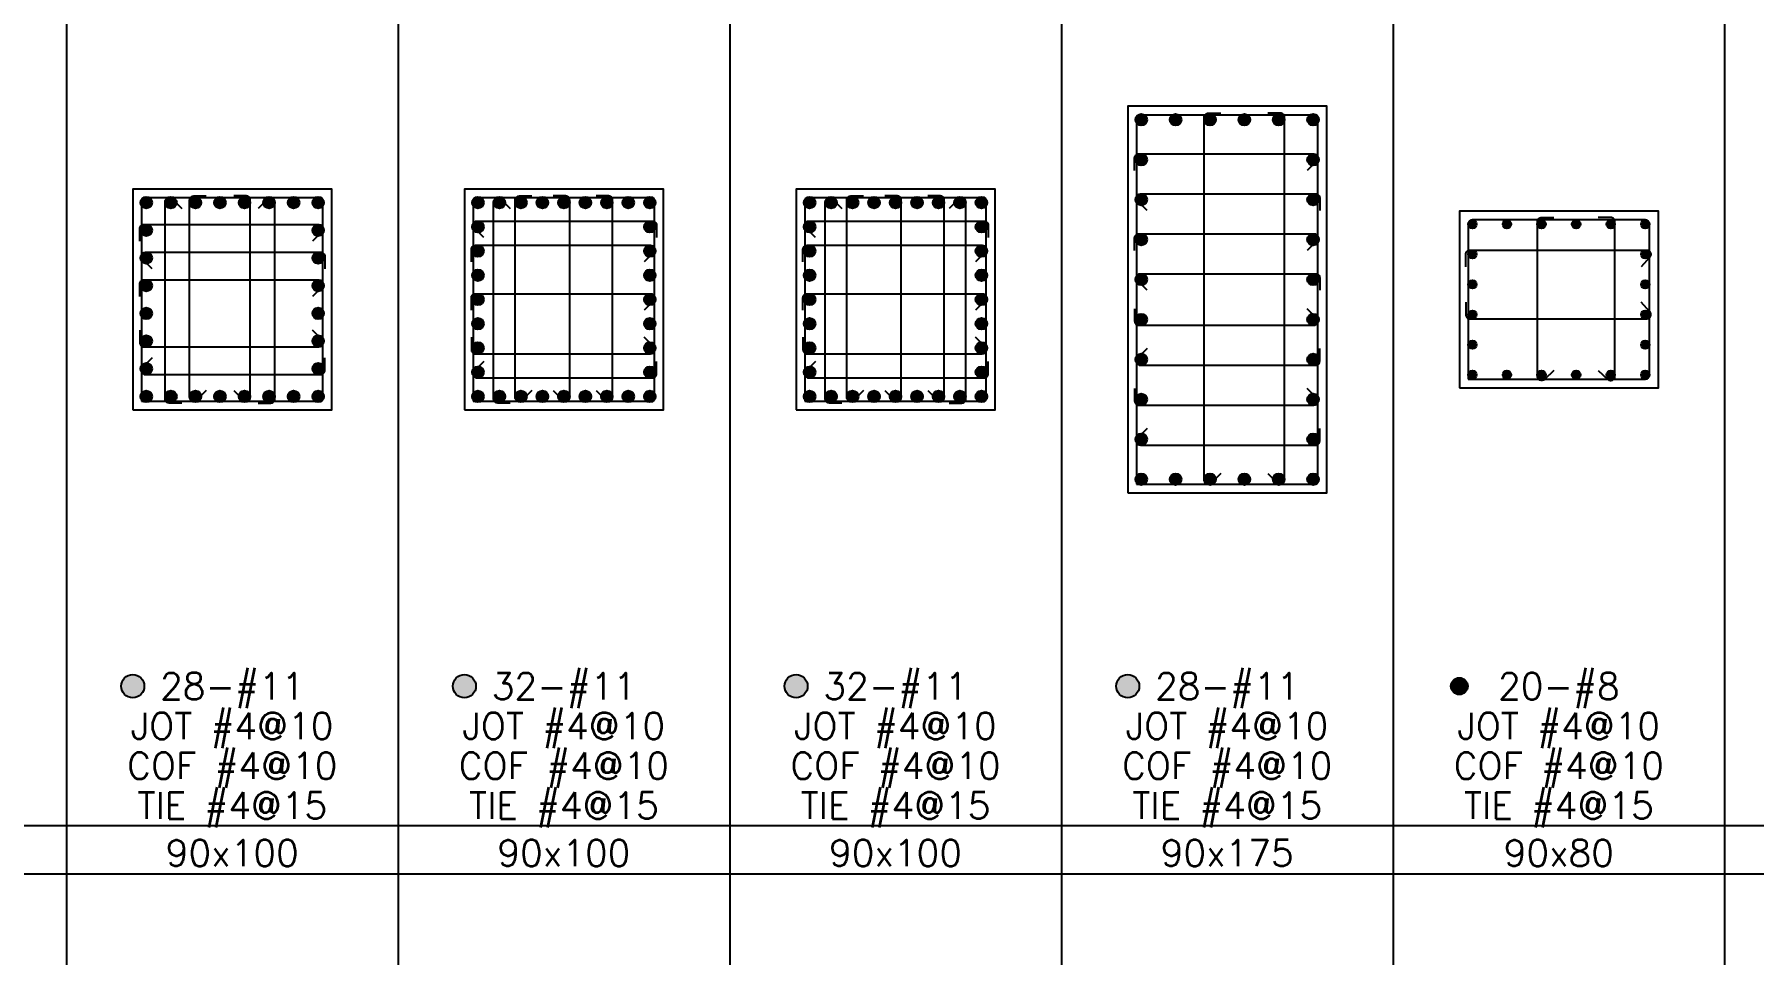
# Model space of a CAD drawing. Header units: millimetres. Extents: x 0 to 31920, y -6088 to 2522.
# Drawn here: x 1621 to 2398, y 416 to 833 of the extents above; entities that cross this region are included whole.
import ezdxf
from ezdxf.enums import TextEntityAlignment as Align

# ---------------------------------------------------------------- set-up
doc = ezdxf.new("R2010")
doc.units = ezdxf.units.MM
doc.header["$MEASUREMENT"] = 0
for name, color, linetype in [('S-RC', 130, 'Continuous'), ('S-REINF', 6, 'Continuous'), ('S-REINFD', 201, 'Continuous'), ('S-STUD', 1, 'Continuous'), ('S-TEXT', 2, 'Continuous')]:
    doc.layers.add(name, color=color, linetype=linetype)
doc.styles.add('CS4', font='romans.shx', dxfattribs={"width": 0.8, "bigfont": 'lsp.shx'})

msp = doc.modelspace()

# ---------------------------------------------------------------- hatches: boundary and pattern name
at = {"layer": 'S-REINFD'}
h = msp.add_hatch(color=256, dxfattribs=at)
edge = h.paths.add_edge_path()
edge.add_arc((2121.14, 794.36), 2.62, 0, 360)
h = msp.add_hatch(color=256, dxfattribs=at)
edge = h.paths.add_edge_path()
edge.add_arc((2136.69, 794.36), 2.62, 0, 360)
h = msp.add_hatch(color=256, dxfattribs=at)
edge = h.paths.add_edge_path()
edge.add_arc((2152.23, 794.36), 2.62, 0, 360)
h = msp.add_hatch(color=256, dxfattribs=at)
edge = h.paths.add_edge_path()
edge.add_arc((2167.77, 794.36), 2.62, 0, 360)
h = msp.add_hatch(color=256, dxfattribs=at)
edge = h.paths.add_edge_path()
edge.add_arc((2183.31, 794.36), 2.62, 0, 360)
h = msp.add_hatch(color=256, dxfattribs=at)
edge = h.paths.add_edge_path()
edge.add_arc((2198.86, 794.36), 2.62, 0, 360)
h = msp.add_hatch(color=256, dxfattribs=at)
edge = h.paths.add_edge_path()
edge.add_arc((2121.14, 776.28), 2.62, 0, 360)
h = msp.add_hatch(color=256, dxfattribs=at)
edge = h.paths.add_edge_path()
edge.add_arc((2198.86, 776.28), 2.62, 0, 360)
h = msp.add_hatch(color=256, dxfattribs=at)
edge = h.paths.add_edge_path()
edge.add_arc((1671.14, 756.86), 2.62, 0, 360)
h = msp.add_hatch(color=256, dxfattribs=at)
edge = h.paths.add_edge_path()
edge.add_arc((1682.25, 756.86), 2.62, 0, 360)
h = msp.add_hatch(color=256, dxfattribs=at)
edge = h.paths.add_edge_path()
edge.add_arc((1693.35, 756.86), 2.62, 0, 360)
h = msp.add_hatch(color=256, dxfattribs=at)
edge = h.paths.add_edge_path()
edge.add_arc((1704.45, 756.86), 2.62, 0, 360)
h = msp.add_hatch(color=256, dxfattribs=at)
edge = h.paths.add_edge_path()
edge.add_arc((1715.55, 756.86), 2.62, 0, 360)
h = msp.add_hatch(color=256, dxfattribs=at)
edge = h.paths.add_edge_path()
edge.add_arc((1726.65, 756.86), 2.62, 0, 360)
h = msp.add_hatch(color=256, dxfattribs=at)
edge = h.paths.add_edge_path()
edge.add_arc((1737.75, 756.86), 2.62, 0, 360)
h = msp.add_hatch(color=256, dxfattribs=at)
edge = h.paths.add_edge_path()
edge.add_arc((1748.86, 756.86), 2.62, 0, 360)
h = msp.add_hatch(color=256, dxfattribs=at)
edge = h.paths.add_edge_path()
edge.add_arc((1821.14, 756.86), 2.62, 0, 360)
h = msp.add_hatch(color=256, dxfattribs=at)
edge = h.paths.add_edge_path()
edge.add_arc((1830.86, 756.86), 2.62, 0, 360)
h = msp.add_hatch(color=256, dxfattribs=at)
edge = h.paths.add_edge_path()
edge.add_arc((1840.57, 756.86), 2.62, 0, 360)
h = msp.add_hatch(color=256, dxfattribs=at)
edge = h.paths.add_edge_path()
edge.add_arc((1850.29, 756.86), 2.62, 0, 360)
h = msp.add_hatch(color=256, dxfattribs=at)
edge = h.paths.add_edge_path()
edge.add_arc((1860, 756.86), 2.62, 0, 360)
h = msp.add_hatch(color=256, dxfattribs=at)
edge = h.paths.add_edge_path()
edge.add_arc((1869.71, 756.86), 2.62, 0, 360)
h = msp.add_hatch(color=256, dxfattribs=at)
edge = h.paths.add_edge_path()
edge.add_arc((1879.43, 756.86), 2.62, 0, 360)
h = msp.add_hatch(color=256, dxfattribs=at)
edge = h.paths.add_edge_path()
edge.add_arc((1889.14, 756.86), 2.62, 0, 360)
h = msp.add_hatch(color=256, dxfattribs=at)
edge = h.paths.add_edge_path()
edge.add_arc((1898.86, 756.86), 2.62, 0, 360)
h = msp.add_hatch(color=256, dxfattribs=at)
edge = h.paths.add_edge_path()
edge.add_arc((1971.14, 756.86), 2.62, 0, 360)
h = msp.add_hatch(color=256, dxfattribs=at)
edge = h.paths.add_edge_path()
edge.add_arc((1980.86, 756.86), 2.62, 0, 360)
h = msp.add_hatch(color=256, dxfattribs=at)
edge = h.paths.add_edge_path()
edge.add_arc((1990.57, 756.86), 2.62, 0, 360)
h = msp.add_hatch(color=256, dxfattribs=at)
edge = h.paths.add_edge_path()
edge.add_arc((2000.29, 756.86), 2.62, 0, 360)
h = msp.add_hatch(color=256, dxfattribs=at)
edge = h.paths.add_edge_path()
edge.add_arc((2010, 756.86), 2.62, 0, 360)
h = msp.add_hatch(color=256, dxfattribs=at)
edge = h.paths.add_edge_path()
edge.add_arc((2019.71, 756.86), 2.62, 0, 360)
h = msp.add_hatch(color=256, dxfattribs=at)
edge = h.paths.add_edge_path()
edge.add_arc((2029.43, 756.86), 2.62, 0, 360)
h = msp.add_hatch(color=256, dxfattribs=at)
edge = h.paths.add_edge_path()
edge.add_arc((2039.14, 756.86), 2.62, 0, 360)
h = msp.add_hatch(color=256, dxfattribs=at)
edge = h.paths.add_edge_path()
edge.add_arc((2048.86, 756.86), 2.62, 0, 360)
h = msp.add_hatch(color=256, dxfattribs=at)
edge = h.paths.add_edge_path()
edge.add_arc((2121.14, 758.2), 2.62, 0, 360)
h = msp.add_hatch(color=256, dxfattribs=at)
edge = h.paths.add_edge_path()
edge.add_arc((2198.86, 758.2), 2.62, 0, 360)
h = msp.add_hatch(color=256, dxfattribs=at)
edge = h.paths.add_edge_path()
edge.add_arc((1671.14, 744.33), 2.62, 0, 360)
h = msp.add_hatch(color=256, dxfattribs=at)
edge = h.paths.add_edge_path()
edge.add_arc((1748.86, 744.33), 2.62, 0, 360)
h = msp.add_hatch(color=256, dxfattribs=at)
edge = h.paths.add_edge_path()
edge.add_arc((1821.14, 745.89), 2.62, 0, 360)
h = msp.add_hatch(color=256, dxfattribs=at)
edge = h.paths.add_edge_path()
edge.add_arc((1898.86, 745.89), 2.62, 0, 360)
h = msp.add_hatch(color=256, dxfattribs=at)
edge = h.paths.add_edge_path()
edge.add_arc((1971.14, 745.89), 2.62, 0, 360)
h = msp.add_hatch(color=256, dxfattribs=at)
edge = h.paths.add_edge_path()
edge.add_arc((2048.86, 745.89), 2.62, 0, 360)
h = msp.add_hatch(color=256, dxfattribs=at)
edge = h.paths.add_edge_path()
edge.add_arc((2270.91, 747.1), 1.91, 0, 360)
h = msp.add_hatch(color=256, dxfattribs=at)
edge = h.paths.add_edge_path()
edge.add_arc((2286.54, 747.1), 1.91, 0, 360)
h = msp.add_hatch(color=256, dxfattribs=at)
edge = h.paths.add_edge_path()
edge.add_arc((2302.18, 747.1), 1.91, 0, 360)
h = msp.add_hatch(color=256, dxfattribs=at)
edge = h.paths.add_edge_path()
edge.add_arc((2317.82, 747.1), 1.91, 0, 360)
h = msp.add_hatch(color=256, dxfattribs=at)
edge = h.paths.add_edge_path()
edge.add_arc((2333.46, 747.1), 1.91, 0, 360)
h = msp.add_hatch(color=256, dxfattribs=at)
edge = h.paths.add_edge_path()
edge.add_arc((2349.09, 747.1), 1.91, 0, 360)
h = msp.add_hatch(color=256, dxfattribs=at)
edge = h.paths.add_edge_path()
edge.add_arc((2121.14, 740.12), 2.62, 0, 360)
h = msp.add_hatch(color=256, dxfattribs=at)
edge = h.paths.add_edge_path()
edge.add_arc((2198.86, 740.12), 2.62, 0, 360)
h = msp.add_hatch(color=256, dxfattribs=at)
edge = h.paths.add_edge_path()
edge.add_arc((1671.14, 731.8), 2.62, 0, 360)
h = msp.add_hatch(color=256, dxfattribs=at)
edge = h.paths.add_edge_path()
edge.add_arc((1748.86, 731.8), 2.62, 0, 360)
h = msp.add_hatch(color=256, dxfattribs=at)
edge = h.paths.add_edge_path()
edge.add_arc((1821.14, 734.93), 2.62, 0, 360)
h = msp.add_hatch(color=256, dxfattribs=at)
edge = h.paths.add_edge_path()
edge.add_arc((1898.86, 734.93), 2.62, 0, 360)
h = msp.add_hatch(color=256, dxfattribs=at)
edge = h.paths.add_edge_path()
edge.add_arc((1971.14, 734.93), 2.62, 0, 360)
h = msp.add_hatch(color=256, dxfattribs=at)
edge = h.paths.add_edge_path()
edge.add_arc((2048.86, 734.93), 2.62, 0, 360)
h = msp.add_hatch(color=256, dxfattribs=at)
edge = h.paths.add_edge_path()
edge.add_arc((2270.91, 733.46), 1.91, 0, 360)
h = msp.add_hatch(color=256, dxfattribs=at)
edge = h.paths.add_edge_path()
edge.add_arc((2349.09, 733.46), 1.91, 0, 360)
h = msp.add_hatch(color=256, dxfattribs=at)
edge = h.paths.add_edge_path()
edge.add_arc((1821.14, 723.96), 2.62, 0, 360)
h = msp.add_hatch(color=256, dxfattribs=at)
edge = h.paths.add_edge_path()
edge.add_arc((1898.86, 723.96), 2.62, 0, 360)
h = msp.add_hatch(color=256, dxfattribs=at)
edge = h.paths.add_edge_path()
edge.add_arc((1971.14, 723.96), 2.62, 0, 360)
h = msp.add_hatch(color=256, dxfattribs=at)
edge = h.paths.add_edge_path()
edge.add_arc((2048.86, 723.96), 2.62, 0, 360)
h = msp.add_hatch(color=256, dxfattribs=at)
edge = h.paths.add_edge_path()
edge.add_arc((2121.14, 722.04), 2.62, 0, 360)
h = msp.add_hatch(color=256, dxfattribs=at)
edge = h.paths.add_edge_path()
edge.add_arc((2198.86, 722.04), 2.62, 0, 360)
h = msp.add_hatch(color=256, dxfattribs=at)
edge = h.paths.add_edge_path()
edge.add_arc((1671.14, 719.27), 2.62, 0, 360)
h = msp.add_hatch(color=256, dxfattribs=at)
edge = h.paths.add_edge_path()
edge.add_arc((1748.86, 719.27), 2.62, 0, 360)
h = msp.add_hatch(color=256, dxfattribs=at)
edge = h.paths.add_edge_path()
edge.add_arc((1821.14, 713), 2.62, 0, 360)
h = msp.add_hatch(color=256, dxfattribs=at)
edge = h.paths.add_edge_path()
edge.add_arc((1898.86, 713), 2.62, 0, 360)
h = msp.add_hatch(color=256, dxfattribs=at)
edge = h.paths.add_edge_path()
edge.add_arc((1971.14, 713), 2.62, 0, 360)
h = msp.add_hatch(color=256, dxfattribs=at)
edge = h.paths.add_edge_path()
edge.add_arc((2048.86, 713), 2.62, 0, 360)
h = msp.add_hatch(color=256, dxfattribs=at)
edge = h.paths.add_edge_path()
edge.add_arc((2270.91, 719.82), 1.91, 0, 360)
h = msp.add_hatch(color=256, dxfattribs=at)
edge = h.paths.add_edge_path()
edge.add_arc((2349.09, 719.82), 1.91, 0, 360)
h = msp.add_hatch(color=256, dxfattribs=at)
edge = h.paths.add_edge_path()
edge.add_arc((1671.14, 706.73), 2.62, 0, 360)
h = msp.add_hatch(color=256, dxfattribs=at)
edge = h.paths.add_edge_path()
edge.add_arc((1748.86, 706.73), 2.62, 0, 360)
h = msp.add_hatch(color=256, dxfattribs=at)
edge = h.paths.add_edge_path()
edge.add_arc((2270.91, 706.18), 1.91, 0, 360)
h = msp.add_hatch(color=256, dxfattribs=at)
edge = h.paths.add_edge_path()
edge.add_arc((2349.09, 706.18), 1.91, 0, 360)
h = msp.add_hatch(color=256, dxfattribs=at)
edge = h.paths.add_edge_path()
edge.add_arc((1821.14, 702.04), 2.62, 0, 360)
h = msp.add_hatch(color=256, dxfattribs=at)
edge = h.paths.add_edge_path()
edge.add_arc((1898.86, 702.04), 2.62, 0, 360)
h = msp.add_hatch(color=256, dxfattribs=at)
edge = h.paths.add_edge_path()
edge.add_arc((1971.14, 702.04), 2.62, 0, 360)
h = msp.add_hatch(color=256, dxfattribs=at)
edge = h.paths.add_edge_path()
edge.add_arc((2048.86, 702.04), 2.62, 0, 360)
h = msp.add_hatch(color=256, dxfattribs=at)
edge = h.paths.add_edge_path()
edge.add_arc((2121.14, 703.96), 2.62, 0, 360)
h = msp.add_hatch(color=256, dxfattribs=at)
edge = h.paths.add_edge_path()
edge.add_arc((2198.86, 703.96), 2.62, 0, 360)
h = msp.add_hatch(color=256, dxfattribs=at)
edge = h.paths.add_edge_path()
edge.add_arc((1671.14, 694.2), 2.62, 0, 360)
h = msp.add_hatch(color=256, dxfattribs=at)
edge = h.paths.add_edge_path()
edge.add_arc((1748.86, 694.2), 2.62, 0, 360)
h = msp.add_hatch(color=256, dxfattribs=at)
edge = h.paths.add_edge_path()
edge.add_arc((1821.14, 691.07), 2.62, 0, 360)
h = msp.add_hatch(color=256, dxfattribs=at)
edge = h.paths.add_edge_path()
edge.add_arc((1898.86, 691.07), 2.62, 0, 360)
h = msp.add_hatch(color=256, dxfattribs=at)
edge = h.paths.add_edge_path()
edge.add_arc((1971.14, 691.07), 2.62, 0, 360)
h = msp.add_hatch(color=256, dxfattribs=at)
edge = h.paths.add_edge_path()
edge.add_arc((2048.86, 691.07), 2.62, 0, 360)
h = msp.add_hatch(color=256, dxfattribs=at)
edge = h.paths.add_edge_path()
edge.add_arc((2270.91, 692.54), 1.91, 0, 360)
h = msp.add_hatch(color=256, dxfattribs=at)
edge = h.paths.add_edge_path()
edge.add_arc((2349.09, 692.54), 1.91, 0, 360)
h = msp.add_hatch(color=256, dxfattribs=at)
edge = h.paths.add_edge_path()
edge.add_arc((1671.14, 681.67), 2.62, 0, 360)
h = msp.add_hatch(color=256, dxfattribs=at)
edge = h.paths.add_edge_path()
edge.add_arc((1748.86, 681.67), 2.62, 0, 360)
h = msp.add_hatch(color=256, dxfattribs=at)
edge = h.paths.add_edge_path()
edge.add_arc((2121.14, 685.88), 2.62, 0, 360)
h = msp.add_hatch(color=256, dxfattribs=at)
edge = h.paths.add_edge_path()
edge.add_arc((2198.86, 685.88), 2.62, 0, 360)
h = msp.add_hatch(color=256, dxfattribs=at)
edge = h.paths.add_edge_path()
edge.add_arc((1821.14, 680.11), 2.62, 0, 360)
h = msp.add_hatch(color=256, dxfattribs=at)
edge = h.paths.add_edge_path()
edge.add_arc((1898.86, 680.11), 2.62, 0, 360)
h = msp.add_hatch(color=256, dxfattribs=at)
edge = h.paths.add_edge_path()
edge.add_arc((1971.14, 680.11), 2.62, 0, 360)
h = msp.add_hatch(color=256, dxfattribs=at)
edge = h.paths.add_edge_path()
edge.add_arc((2048.86, 680.11), 2.62, 0, 360)
h = msp.add_hatch(color=256, dxfattribs=at)
edge = h.paths.add_edge_path()
edge.add_arc((2270.91, 678.91), 1.91, 0, 360)
h = msp.add_hatch(color=256, dxfattribs=at)
edge = h.paths.add_edge_path()
edge.add_arc((2286.54, 678.91), 1.91, 0, 360)
h = msp.add_hatch(color=256, dxfattribs=at)
edge = h.paths.add_edge_path()
edge.add_arc((2302.18, 678.91), 1.91, 0, 360)
h = msp.add_hatch(color=256, dxfattribs=at)
edge = h.paths.add_edge_path()
edge.add_arc((2317.82, 678.91), 1.91, 0, 360)
h = msp.add_hatch(color=256, dxfattribs=at)
edge = h.paths.add_edge_path()
edge.add_arc((2333.46, 678.91), 1.91, 0, 360)
h = msp.add_hatch(color=256, dxfattribs=at)
edge = h.paths.add_edge_path()
edge.add_arc((2349.09, 678.91), 1.91, 0, 360)
h = msp.add_hatch(color=256, dxfattribs=at)
edge = h.paths.add_edge_path()
edge.add_arc((1671.14, 669.14), 2.62, 0, 360)
h = msp.add_hatch(color=256, dxfattribs=at)
edge = h.paths.add_edge_path()
edge.add_arc((1682.25, 669.14), 2.62, 0, 360)
h = msp.add_hatch(color=256, dxfattribs=at)
edge = h.paths.add_edge_path()
edge.add_arc((1693.35, 669.14), 2.62, 0, 360)
h = msp.add_hatch(color=256, dxfattribs=at)
edge = h.paths.add_edge_path()
edge.add_arc((1704.45, 669.14), 2.62, 0, 360)
h = msp.add_hatch(color=256, dxfattribs=at)
edge = h.paths.add_edge_path()
edge.add_arc((1715.55, 669.14), 2.62, 0, 360)
h = msp.add_hatch(color=256, dxfattribs=at)
edge = h.paths.add_edge_path()
edge.add_arc((1726.65, 669.14), 2.62, 0, 360)
h = msp.add_hatch(color=256, dxfattribs=at)
edge = h.paths.add_edge_path()
edge.add_arc((1737.75, 669.14), 2.62, 0, 360)
h = msp.add_hatch(color=256, dxfattribs=at)
edge = h.paths.add_edge_path()
edge.add_arc((1748.86, 669.14), 2.62, 0, 360)
h = msp.add_hatch(color=256, dxfattribs=at)
edge = h.paths.add_edge_path()
edge.add_arc((1821.14, 669.14), 2.62, 0, 360)
h = msp.add_hatch(color=256, dxfattribs=at)
edge = h.paths.add_edge_path()
edge.add_arc((1830.86, 669.14), 2.62, 0, 360)
h = msp.add_hatch(color=256, dxfattribs=at)
edge = h.paths.add_edge_path()
edge.add_arc((1840.57, 669.14), 2.62, 0, 360)
h = msp.add_hatch(color=256, dxfattribs=at)
edge = h.paths.add_edge_path()
edge.add_arc((1850.29, 669.14), 2.62, 0, 360)
h = msp.add_hatch(color=256, dxfattribs=at)
edge = h.paths.add_edge_path()
edge.add_arc((1860, 669.14), 2.62, 0, 360)
h = msp.add_hatch(color=256, dxfattribs=at)
edge = h.paths.add_edge_path()
edge.add_arc((1869.71, 669.14), 2.62, 0, 360)
h = msp.add_hatch(color=256, dxfattribs=at)
edge = h.paths.add_edge_path()
edge.add_arc((1879.43, 669.14), 2.62, 0, 360)
h = msp.add_hatch(color=256, dxfattribs=at)
edge = h.paths.add_edge_path()
edge.add_arc((1889.14, 669.14), 2.62, 0, 360)
h = msp.add_hatch(color=256, dxfattribs=at)
edge = h.paths.add_edge_path()
edge.add_arc((1898.86, 669.14), 2.62, 0, 360)
h = msp.add_hatch(color=256, dxfattribs=at)
edge = h.paths.add_edge_path()
edge.add_arc((1971.14, 669.14), 2.62, 0, 360)
h = msp.add_hatch(color=256, dxfattribs=at)
edge = h.paths.add_edge_path()
edge.add_arc((1980.86, 669.14), 2.62, 0, 360)
h = msp.add_hatch(color=256, dxfattribs=at)
edge = h.paths.add_edge_path()
edge.add_arc((1990.57, 669.14), 2.62, 0, 360)
h = msp.add_hatch(color=256, dxfattribs=at)
edge = h.paths.add_edge_path()
edge.add_arc((2000.29, 669.14), 2.62, 0, 360)
h = msp.add_hatch(color=256, dxfattribs=at)
edge = h.paths.add_edge_path()
edge.add_arc((2010, 669.14), 2.62, 0, 360)
h = msp.add_hatch(color=256, dxfattribs=at)
edge = h.paths.add_edge_path()
edge.add_arc((2019.71, 669.14), 2.62, 0, 360)
h = msp.add_hatch(color=256, dxfattribs=at)
edge = h.paths.add_edge_path()
edge.add_arc((2029.43, 669.14), 2.62, 0, 360)
h = msp.add_hatch(color=256, dxfattribs=at)
edge = h.paths.add_edge_path()
edge.add_arc((2039.14, 669.14), 2.62, 0, 360)
h = msp.add_hatch(color=256, dxfattribs=at)
edge = h.paths.add_edge_path()
edge.add_arc((2048.86, 669.14), 2.62, 0, 360)
h = msp.add_hatch(color=256, dxfattribs=at)
edge = h.paths.add_edge_path()
edge.add_arc((2121.14, 667.8), 2.62, 0, 360)
h = msp.add_hatch(color=256, dxfattribs=at)
edge = h.paths.add_edge_path()
edge.add_arc((2198.86, 667.8), 2.62, 0, 360)
h = msp.add_hatch(color=256, dxfattribs=at)
edge = h.paths.add_edge_path()
edge.add_arc((2121.14, 649.72), 2.62, 0, 360)
h = msp.add_hatch(color=256, dxfattribs=at)
edge = h.paths.add_edge_path()
edge.add_arc((2198.86, 649.72), 2.62, 0, 360)
h = msp.add_hatch(color=256, dxfattribs=at)
edge = h.paths.add_edge_path()
edge.add_arc((2121.14, 631.64), 2.62, 0, 360)
h = msp.add_hatch(color=256, dxfattribs=at)
edge = h.paths.add_edge_path()
edge.add_arc((2136.69, 631.64), 2.62, 0, 360)
h = msp.add_hatch(color=256, dxfattribs=at)
edge = h.paths.add_edge_path()
edge.add_arc((2152.23, 631.64), 2.62, 0, 360)
h = msp.add_hatch(color=256, dxfattribs=at)
edge = h.paths.add_edge_path()
edge.add_arc((2167.77, 631.64), 2.62, 0, 360)
h = msp.add_hatch(color=256, dxfattribs=at)
edge = h.paths.add_edge_path()
edge.add_arc((2183.31, 631.64), 2.62, 0, 360)
h = msp.add_hatch(color=256, dxfattribs=at)
edge = h.paths.add_edge_path()
edge.add_arc((2198.86, 631.64), 2.62, 0, 360)
h = msp.add_hatch(color=256, dxfattribs=at)
edge = h.paths.add_edge_path()
edge.add_arc((1665, 538), 5.24, 0, 360)
h = msp.add_hatch(color=256, dxfattribs=at)
edge = h.paths.add_edge_path()
edge.add_arc((1815, 538), 5.24, 0, 360)
h = msp.add_hatch(color=256, dxfattribs=at)
edge = h.paths.add_edge_path()
edge.add_arc((1965, 538), 5.24, 0, 360)
h = msp.add_hatch(color=256, dxfattribs=at)
edge = h.paths.add_edge_path()
edge.add_arc((2115, 538), 5.24, 0, 360)
h = msp.add_hatch(color=256, dxfattribs=at)
edge = h.paths.add_edge_path()
edge.add_arc((2265, 538), 3.81, 0, 360)

# ---------------------------------------------------------------- linework, layer by layer
at = {"layer": 'S-RC'}
for points in [[(2115, 625.5), (2205, 625.5), (2205, 800.5), (2115, 800.5), (2115, 625.5)], [(1665, 663), (1755, 663), (1755, 763), (1665, 763), (1665, 663)], [(1815, 663), (1905, 663), (1905, 763), (1815, 763), (1815, 663)], [(1965, 663), (2055, 663), (2055, 763), (1965, 763), (1965, 663)], [(2265, 673), (2355, 673), (2355, 753), (2265, 753), (2265, 673)]]:
    msp.add_lwpolyline(points, dxfattribs=at)
at = {"layer": 'S-REINF', "color": 2}
for points in [[(2119, 629.5), (2199.1, 629.5, 0.414214), (2201, 631.4), (2201, 794.6, 0.414214), (2199.1, 796.5), (2120.9, 796.5, 0.414214), (2119, 794.6), (2119, 629.5)], [(2157.11, 634.26), (2152.86, 629.95, -0.671037), (2149.61, 631.28), (2149.61, 795.46, -0.414214), (2151.51, 797.36), (2157.11, 797.36)], [(2178.43, 634.26), (2182.68, 629.95, 0.671037), (2185.93, 631.28), (2185.93, 795.46, 0.414214), (2184.03, 797.36), (2178.43, 797.36)], [(2118.14, 771.4), (2118.14, 777, -0.414214), (2120.04, 778.9), (2199.22, 778.9, -0.671037), (2200.55, 775.64), (2196.24, 771.4)], [(1669, 667), (1749.1, 667, 0.414214), (1751, 668.9), (1751, 757.1, 0.414214), (1749.1, 759), (1670.9, 759, 0.414214), (1669, 757.1), (1669, 667)], [(1687.13, 666.14), (1681.53, 666.14, -0.414214), (1679.63, 668.04), (1679.63, 757.22, -0.671037), (1682.88, 758.55), (1687.13, 754.24)], [(1698.23, 671.76), (1693.98, 667.45, -0.671037), (1690.73, 668.78), (1690.73, 757.96, -0.414214), (1692.63, 759.86), (1698.23, 759.86)], [(1710.67, 671.76), (1714.92, 667.45, 0.671037), (1718.17, 668.78), (1718.17, 757.96, 0.414214), (1716.27, 759.86), (1710.67, 759.86)], [(1721.77, 666.14), (1727.37, 666.14, 0.414214), (1729.27, 668.04), (1729.27, 757.22, 0.671037), (1726.02, 758.55), (1721.77, 754.24)], [(1819, 667), (1899.1, 667, 0.414214), (1901, 668.9), (1901, 757.1, 0.414214), (1899.1, 759), (1820.9, 759, 0.414214), (1819, 757.1), (1819, 667)], [(1835.74, 666.14), (1830.14, 666.14, -0.414214), (1828.24, 668.04), (1828.24, 757.22, -0.671037), (1831.49, 758.55), (1835.74, 754.24)], [(1845.45, 671.76), (1841.21, 667.45, -0.671037), (1837.95, 668.78), (1837.95, 757.96, -0.414214), (1839.85, 759.86), (1845.45, 759.86)], [(1855.12, 671.76), (1859.37, 667.45, 0.671037), (1862.62, 668.78), (1862.62, 757.96, 0.414214), (1860.72, 759.86), (1855.12, 759.86)], [(1874.55, 671.76), (1878.79, 667.45, 0.671037), (1882.05, 668.78), (1882.05, 757.96, 0.414214), (1880.15, 759.86), (1874.55, 759.86)], [(1969, 667), (2049.1, 667, 0.414214), (2051, 668.9), (2051, 757.1, 0.414214), (2049.1, 759), (1970.9, 759, 0.414214), (1969, 757.1), (1969, 667)], [(1985.74, 666.14), (1980.14, 666.14, -0.414214), (1978.24, 668.04), (1978.24, 757.22, -0.671037), (1981.49, 758.55), (1985.74, 754.24)], [(1995.45, 671.76), (1991.21, 667.45, -0.671037), (1987.95, 668.78), (1987.95, 757.96, -0.414214), (1989.85, 759.86), (1995.45, 759.86)], [(2005.12, 671.76), (2009.37, 667.45, 0.671037), (2012.62, 668.78), (2012.62, 757.96, 0.414214), (2010.72, 759.86), (2005.12, 759.86)], [(2024.55, 671.76), (2028.79, 667.45, 0.671037), (2032.05, 668.78), (2032.05, 757.96, 0.414214), (2030.15, 759.86), (2024.55, 759.86)], [(2034.26, 666.14), (2039.86, 666.14, 0.414214), (2041.76, 668.04), (2041.76, 757.22, 0.671037), (2038.51, 758.55), (2034.26, 754.24)], [(2123.76, 753.32), (2119.45, 757.56, -0.671037), (2120.78, 760.82), (2199.96, 760.82, -0.414214), (2201.86, 758.92), (2201.86, 753.32)], [(1668.14, 739.45), (1668.14, 745.05, -0.414214), (1670.04, 746.95), (1749.22, 746.95, -0.671037), (1750.55, 743.69), (1746.24, 739.45)], [(1823.76, 741.01), (1819.45, 745.26, -0.671037), (1820.78, 748.51), (1899.96, 748.51, -0.414214), (1901.86, 746.61), (1901.86, 741.01)], [(1973.76, 741.01), (1969.45, 745.26, -0.671037), (1970.78, 748.51), (2049.96, 748.51, -0.414214), (2051.86, 746.61), (2051.86, 741.01)], [(2269, 677), (2349.1, 677, 0.414214), (2351, 678.9), (2351, 747.1, 0.414214), (2349.1, 749), (2270.9, 749, 0.414214), (2269, 747.1), (2269, 677)], [(2307.78, 680.81), (2303.46, 676.84, -0.653352), (2300.28, 678.24), (2300.28, 748.19, -0.414214), (2302.18, 750.1), (2307.78, 750.1)], [(2327.86, 680.81), (2332.18, 676.84, 0.653352), (2335.36, 678.24), (2335.36, 748.19, 0.414214), (2333.46, 750.1), (2327.86, 750.1)], [(2118.14, 735.24), (2118.14, 740.84, -0.414214), (2120.04, 742.74), (2199.22, 742.74, -0.671037), (2200.55, 739.48), (2196.24, 735.24)], [(1673.76, 726.92), (1669.45, 731.16, -0.671037), (1670.78, 734.42), (1749.96, 734.42, -0.414214), (1751.86, 732.52), (1751.86, 726.92)], [(1818.14, 730.05), (1818.14, 735.65, -0.414214), (1820.04, 737.55), (1899.22, 737.55, -0.671037), (1900.55, 734.29), (1896.24, 730.05)], [(1968.14, 730.05), (1968.14, 735.65, -0.414214), (1970.04, 737.55), (2049.22, 737.55, -0.671037), (2050.55, 734.29), (2046.24, 730.05)], [(2267.91, 727.86), (2267.91, 733.46, -0.414214), (2269.8, 735.36), (2349.76, 735.36, -0.653352), (2351.16, 732.18), (2347.19, 727.86)], [(2123.76, 717.16), (2119.45, 721.4, -0.671037), (2120.78, 724.66), (2199.96, 724.66, -0.414214), (2201.86, 722.76), (2201.86, 717.16)], [(1668.14, 714.38), (1668.14, 719.98, -0.414214), (1670.04, 721.88), (1749.22, 721.88, -0.671037), (1750.55, 718.63), (1746.24, 714.38)], [(1818.14, 708.12), (1818.14, 713.72, -0.414214), (1820.04, 715.62), (1899.22, 715.62, -0.671037), (1900.55, 712.37), (1896.24, 708.12)], [(1968.14, 708.12), (1968.14, 713.72, -0.414214), (1970.04, 715.62), (2049.22, 715.62, -0.671037), (2050.55, 712.37), (2046.24, 708.12)], [(2118.14, 708.84), (2118.14, 703.24, 0.414214), (2120.04, 701.34), (2199.22, 701.34, 0.671037), (2200.55, 704.6), (2196.24, 708.84)], [(2267.91, 711.78), (2267.91, 706.18, 0.414214), (2269.8, 704.28), (2349.76, 704.28, 0.653352), (2351.16, 707.46), (2347.19, 711.78)], [(1668.14, 699.08), (1668.14, 693.48, 0.414214), (1670.04, 691.58), (1749.22, 691.58, 0.671037), (1750.55, 694.84), (1746.24, 699.08)], [(1818.14, 695.95), (1818.14, 690.35, 0.414214), (1820.04, 688.45), (1899.22, 688.45, 0.671037), (1900.55, 691.71), (1896.24, 695.95)], [(1968.14, 695.95), (1968.14, 690.35, 0.414214), (1970.04, 688.45), (2049.22, 688.45, 0.671037), (2050.55, 691.71), (2046.24, 695.95)], [(1673.76, 686.55), (1669.45, 682.31, 0.671037), (1670.78, 679.05), (1749.96, 679.05, 0.414214), (1751.86, 680.95), (1751.86, 686.55)], [(1823.76, 684.99), (1819.45, 680.74, 0.671037), (1820.78, 677.49), (1899.96, 677.49, 0.414214), (1901.86, 679.39), (1901.86, 684.99)], [(1973.76, 684.99), (1969.45, 680.74, 0.671037), (1970.78, 677.49), (2049.96, 677.49, 0.414214), (2051.86, 679.39), (2051.86, 684.99)], [(2123.76, 690.76), (2119.45, 686.52, 0.671037), (2120.78, 683.26), (2199.96, 683.26, 0.414214), (2201.86, 685.16), (2201.86, 690.76)], [(2118.14, 672.68), (2118.14, 667.08, 0.414214), (2120.04, 665.18), (2199.22, 665.18, 0.671037), (2200.55, 668.44), (2196.24, 672.68)], [(2123.76, 654.6), (2119.45, 650.36, 0.671037), (2120.78, 647.1), (2199.96, 647.1, 0.414214), (2201.86, 649), (2201.86, 654.6)]]:
    msp.add_lwpolyline(points, format="xyb", dxfattribs=at)
at = {"layer": 'S-REINFD'}
for centre, radius in [((2121.14, 794.36), 2.62), ((2136.69, 794.36), 2.62), ((2152.23, 794.36), 2.62), ((2167.77, 794.36), 2.62), ((2183.31, 794.36), 2.62), ((2198.86, 794.36), 2.62), ((2121.14, 776.28), 2.62), ((2198.86, 776.28), 2.62), ((1671.14, 756.86), 2.62), ((1682.25, 756.86), 2.62), ((1693.35, 756.86), 2.62), ((1704.45, 756.86), 2.62), ((1715.55, 756.86), 2.62), ((1726.65, 756.86), 2.62), ((1737.75, 756.86), 2.62), ((1748.86, 756.86), 2.62), ((1821.14, 756.86), 2.62), ((1830.86, 756.86), 2.62), ((1840.57, 756.86), 2.62), ((1850.29, 756.86), 2.62), ((1860, 756.86), 2.62), ((1869.71, 756.86), 2.62), ((1879.43, 756.86), 2.62), ((1889.14, 756.86), 2.62), ((1898.86, 756.86), 2.62), ((1971.14, 756.86), 2.62), ((1980.86, 756.86), 2.62), ((1990.57, 756.86), 2.62), ((2000.29, 756.86), 2.62), ((2010, 756.86), 2.62), ((2019.71, 756.86), 2.62), ((2029.43, 756.86), 2.62), ((2039.14, 756.86), 2.62), ((2048.86, 756.86), 2.62), ((2121.14, 758.2), 2.62), ((2198.86, 758.2), 2.62), ((1671.14, 744.33), 2.62), ((1748.86, 744.33), 2.62), ((1821.14, 745.89), 2.62), ((1898.86, 745.89), 2.62), ((1971.14, 745.89), 2.62), ((2048.86, 745.89), 2.62), ((2270.91, 747.1), 1.91), ((2286.54, 747.1), 1.91), ((2302.18, 747.1), 1.91), ((2317.82, 747.1), 1.91), ((2333.46, 747.1), 1.91), ((2349.09, 747.1), 1.91), ((2121.14, 740.12), 2.62), ((2198.86, 740.12), 2.62), ((1671.14, 731.8), 2.62), ((1748.86, 731.8), 2.62), ((1821.14, 734.93), 2.62), ((1898.86, 734.93), 2.62), ((1971.14, 734.93), 2.62), ((2048.86, 734.93), 2.62), ((2270.91, 733.46), 1.91), ((2349.09, 733.46), 1.91), ((1821.14, 723.96), 2.62), ((1898.86, 723.96), 2.62), ((1971.14, 723.96), 2.62), ((2048.86, 723.96), 2.62), ((2121.14, 722.04), 2.62), ((2198.86, 722.04), 2.62), ((1671.14, 719.27), 2.62), ((1748.86, 719.27), 2.62), ((1821.14, 713), 2.62), ((1898.86, 713), 2.62), ((1971.14, 713), 2.62), ((2048.86, 713), 2.62), ((2270.91, 719.82), 1.91), ((2349.09, 719.82), 1.91), ((1671.14, 706.73), 2.62), ((1748.86, 706.73), 2.62), ((2270.91, 706.18), 1.91), ((2349.09, 706.18), 1.91), ((1821.14, 702.04), 2.62), ((1898.86, 702.04), 2.62), ((1971.14, 702.04), 2.62), ((2048.86, 702.04), 2.62), ((2121.14, 703.96), 2.62), ((2198.86, 703.96), 2.62), ((1671.14, 694.2), 2.62), ((1748.86, 694.2), 2.62), ((1821.14, 691.07), 2.62), ((1898.86, 691.07), 2.62), ((1971.14, 691.07), 2.62), ((2048.86, 691.07), 2.62), ((2270.91, 692.54), 1.91), ((2349.09, 692.54), 1.91), ((1671.14, 681.67), 2.62), ((1748.86, 681.67), 2.62), ((2121.14, 685.88), 2.62), ((2198.86, 685.88), 2.62), ((1821.14, 680.11), 2.62), ((1898.86, 680.11), 2.62), ((1971.14, 680.11), 2.62), ((2048.86, 680.11), 2.62), ((2270.91, 678.91), 1.91), ((2286.54, 678.91), 1.91), ((2302.18, 678.91), 1.91), ((2317.82, 678.91), 1.91), ((2333.46, 678.91), 1.91), ((2349.09, 678.91), 1.91), ((1671.14, 669.14), 2.62), ((1682.25, 669.14), 2.62), ((1693.35, 669.14), 2.62), ((1704.45, 669.14), 2.62), ((1715.55, 669.14), 2.62), ((1726.65, 669.14), 2.62), ((1737.75, 669.14), 2.62), ((1748.86, 669.14), 2.62), ((1821.14, 669.14), 2.62), ((1830.86, 669.14), 2.62), ((1840.57, 669.14), 2.62), ((1850.29, 669.14), 2.62), ((1860, 669.14), 2.62), ((1869.71, 669.14), 2.62), ((1879.43, 669.14), 2.62), ((1889.14, 669.14), 2.62), ((1898.86, 669.14), 2.62), ((1971.14, 669.14), 2.62), ((1980.86, 669.14), 2.62), ((1990.57, 669.14), 2.62), ((2000.29, 669.14), 2.62), ((2010, 669.14), 2.62), ((2019.71, 669.14), 2.62), ((2029.43, 669.14), 2.62), ((2039.14, 669.14), 2.62), ((2048.86, 669.14), 2.62), ((2121.14, 667.8), 2.62), ((2198.86, 667.8), 2.62), ((2121.14, 649.72), 2.62), ((2198.86, 649.72), 2.62), ((2121.14, 631.64), 2.62), ((2136.69, 631.64), 2.62), ((2152.23, 631.64), 2.62), ((2167.77, 631.64), 2.62), ((2183.31, 631.64), 2.62), ((2198.86, 631.64), 2.62), ((1665, 538), 5.24), ((1815, 538), 5.24), ((1965, 538), 5.24), ((2115, 538), 5.24), ((2265, 538), 3.81)]:
    msp.add_circle(centre, radius, dxfattribs=at)
at = {"layer": 'S-STUD'}
for p, q in [((1635, 2014), (1635, 53)), ((1785, 2014), (1785, 53)), ((1935, 2014), (1935, 53)), ((2085, 2014), (2085, 53)), ((2235, 2014), (2235, 53)), ((2385, 2014), (2385, 53)), ((15, 475), (3020, 475)), ((15, 453), (3020, 453))]:
    msp.add_line(p, q, dxfattribs=at)

# ---------------------------------------------------------------- texts
at = {"layer": 'S-TEXT', "style": 'CS4'}
for s, p in [('28-#11', (1710, 532)), ('32-#11', (1860, 532)), ('32-#11', (2010, 532)), ('28-#11', (2160, 532)), ('20-#8', (2310, 532)), ('JOT #4@10', (1710, 514)), ('JOT #4@10', (1860, 514)), ('JOT #4@10', (2010, 514)), ('JOT #4@10', (2160, 514)), ('JOT #4@10', (2310, 514)), ('COF #4@10', (1710, 496)), ('COF #4@10', (1860, 496)), ('COF #4@10', (2010, 496)), ('COF #4@10', (2160, 496)), ('COF #4@10', (2310, 496)), ('TIE #4@15', (1710, 478)), ('TIE #4@15', (1860, 478)), ('TIE #4@15', (2010, 478)), ('TIE #4@15', (2160, 478)), ('TIE #4@15', (2310, 478)), ('90x100', (1710, 456.5)), ('90x100', (1860, 456.5)), ('90x100', (2010, 456.5)), ('90x175', (2160, 456.5)), ('90x80', (2310, 456.5))]:
    msp.add_text(s, height=12, dxfattribs=at).set_placement(p, align=Align.CENTER)

doc.saveas('drawing.dxf')
